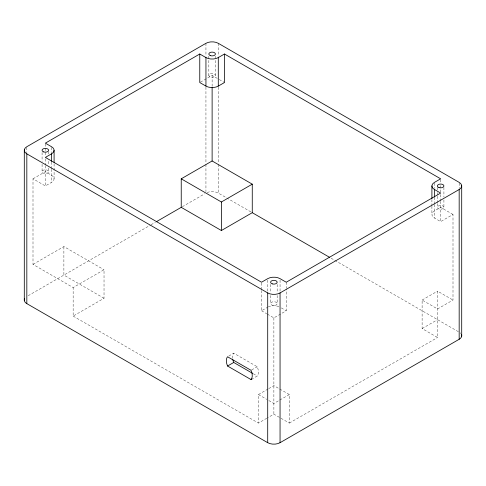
<?xml version="1.0" encoding="UTF-8"?>
<svg xmlns="http://www.w3.org/2000/svg" width="486" height="486" viewBox="0 0 486 486"><rect width="100%" height="100%" fill="white"/><g stroke="black" fill="none" stroke-linecap="round" stroke-linejoin="round"><path stroke-width="0.36" stroke-dasharray="2.43 1.82" d="M32.999 178.812L45.356 171.68L51.528 175.246A8.736 5.042 0 0 1 51.528 182.378L45.356 185.944L32.999 178.812L32.999 264.396L73.149 287.572L104.028 269.742L104.028 298.27L73.149 316.1L73.149 287.572M200.414 82.158L212.121 75.403L218.621 79.157M32.999 264.396L63.885 246.566L104.028 269.742M28.139 295.731L150.423 225.133M151.079 224.751L155.423 222.248M182.323 206.714L204.63 193.835M261.529 290.482L261.529 310.754L267.707 307.188M267.379 314.132L273.879 317.887L286.236 310.754L286.236 288.982M434.472 204.527L434.472 218.038L440.644 221.604L453.001 214.472L453.001 300.056L437.558 308.968L422.115 300.056L422.115 328.585L437.558 337.497L437.558 291.138L453.001 300.056M228.797 356.038L233.736 353.188L257.203 366.736A10.097 5.832 60 0 1 257.203 376.012L252.884 378.503M251.645 369.949L257.203 366.736M266.808 418.252L258.443 423.081L258.443 394.553L268.09 388.982M268.734 388.612L273.879 385.635L289.322 394.553L289.322 423.081L273.879 414.163L267.446 417.881M422.115 300.056L437.558 291.138M289.322 394.553L273.879 403.465L267.446 399.753M422.115 328.585L437.558 319.667M289.322 423.081L437.558 337.497M219.271 79.528L224.471 82.535M453.001 214.472L440.644 207.34L434.472 210.906A8.736 5.042 0 0 0 434.472 218.038M207.109 192.511A8.736 5.042 0 0 1 218.293 193.076L251.11 212.024M331.112 258.212L459.173 332.151M281.297 307.899L286.236 310.754M261.529 310.754L266.729 313.756M253.291 373.752L257.203 376.012M104.028 298.27L63.885 275.094L63.885 246.566M258.443 394.553L266.808 399.383M73.149 316.1L258.443 423.081M459.173 183.137L459.173 188.428M443.918 187.42L443.918 197.012M443.918 199.965L443.918 207.34A3.274 1.889 0 0 1 439.01 208.98A3.274 1.889 0 0 1 439.01 205.7A3.274 1.889 0 0 1 443.918 207.34M440.644 179.565L440.644 182.566M440.644 185.567L440.644 193.829M440.644 194.576L440.644 200.584M440.644 201.332L440.644 221.604M437.37 187.42L437.37 191.849M437.37 192.584L437.37 195.536M437.37 196.271L437.37 202.911M437.37 203.652L437.37 207.34M434.472 183.131L434.472 188.386M434.472 197.395L434.472 204.15M431.908 199.454L431.908 205.463M431.908 206.216L431.908 214.472M286.236 282.226L286.236 288.228M280.058 280.161L280.058 291.418M277.16 284.438L277.16 292.554M277.16 295.506L277.16 303.622A3.274 1.889 0 0 1 272.245 305.257A3.274 1.889 0 0 1 272.245 301.982A3.274 1.889 0 0 1 277.16 303.622M273.879 317.887L273.879 414.163M270.605 284.438L270.605 292.554M270.605 295.506L270.605 303.622M267.707 280.161L267.707 291.418M261.529 282.974L261.529 289.729M218.293 43.309L218.293 56.163M218.293 87.182L218.293 163.575M218.293 164.335L218.293 193.076M215.395 56.218L215.395 75.403A3.274 1.889 0 0 1 210.481 77.037A3.274 1.889 0 0 1 210.481 73.763A3.274 1.889 0 0 1 215.395 75.403M212.121 75.403L212.121 86.763M208.84 56.218L208.84 75.403M205.943 43.309L205.943 56.163M205.943 87.182L205.943 163.575M205.943 164.335L205.943 191.563M54.092 163.8L54.092 178.812M51.528 147.471L51.528 152.726M51.528 162.111L51.528 168.867M51.528 169.243L51.528 182.378M48.63 151.76L48.63 153.971M48.63 161.352L48.63 165.04M48.63 167.992L48.63 171.68A3.274 1.889 0 0 1 43.716 173.32A3.274 1.889 0 0 1 43.716 170.045A3.274 1.889 0 0 1 48.63 171.68M45.356 143.905L45.356 155.915M45.356 158.916L45.356 164.924M45.356 165.677L45.356 185.944M42.082 152.501L42.082 161.352M42.082 164.304L42.082 171.68M26.827 147.477L26.827 152.768M460.151 332.825A8.736 5.042 0 0 1 460.916 333.584M232.581 358.382A10.097 5.832 60 0 1 233.736 353.188M268.266 306.891A8.736 5.042 0 0 1 279.499 306.891"/><path stroke-width="0.73" d="M434.472 197.018L434.472 189.51A8.736 5.042 0 0 1 434.472 182.378L440.644 178.812L224.471 54.007L218.293 57.573A8.736 5.042 0 0 1 205.943 57.573L199.764 54.007L45.356 143.151L51.528 146.717A8.736 5.042 0 0 1 51.528 153.849L51.528 161.358M51.528 153.849L45.356 157.415L261.529 282.226L267.707 278.66A8.736 5.042 0 0 1 280.058 278.66L286.236 282.226L440.644 193.076L434.472 189.51M199.764 54.007L199.764 82.535L205.943 86.101A8.736 5.042 0 0 0 218.293 86.101L224.471 82.535L224.471 54.007M252.264 212.692L221.385 230.522L181.235 207.34L181.235 178.812L212.121 160.981L252.264 184.164L252.264 212.692L329.8 257.452M156.322 221.725L181.235 207.34M181.235 178.812L221.385 201.994L252.264 184.164M26.827 153.849L267.707 292.924A8.736 5.042 0 0 0 280.058 292.924L459.173 189.51A8.736 5.042 0 0 0 459.173 182.378L218.293 43.309A8.736 5.042 0 0 0 205.943 43.309L26.827 146.717A8.736 5.042 0 0 0 26.827 153.849L26.827 303.622L267.707 442.691A8.736 5.042 0 0 0 280.058 442.691L459.173 339.283A8.736 5.042 0 0 0 461.433 334.411M252.264 378.861L251.031 379.578A10.097 5.832 60 0 0 251.031 370.302L227.557 356.754A10.097 5.832 60 0 0 227.557 366.025L233.736 362.459L252.641 373.376M227.557 366.025L251.031 379.578M461.7 185.506L461.7 336.154M459.173 189.51L459.173 339.283M431.908 185.944L431.908 198.707M280.058 292.924L280.058 442.691M267.707 292.924L267.707 442.691M221.385 201.994L221.385 230.522M218.293 57.573L218.293 86.101M212.121 87.516L212.121 160.981M205.943 57.573L205.943 86.101M54.092 150.283L54.092 162.294M24.3 149.846L24.3 300.494M26.827 303.622A8.736 5.042 0 0 1 24.567 298.75M233.736 362.459A10.097 5.832 60 0 1 232.818 359.719M43.716 151.924A3.274 1.889 0 0 0 48.63 150.283A3.274 1.889 0 0 0 43.716 148.649A3.274 1.889 0 0 0 43.716 151.924M439.01 187.584A3.274 1.889 0 0 0 443.918 185.944A3.274 1.889 0 0 0 439.01 184.303A3.274 1.889 0 0 0 439.01 187.584M272.245 283.86A3.274 1.889 0 0 0 277.16 282.226A3.274 1.889 0 0 0 272.245 280.586A3.274 1.889 0 0 0 272.245 283.86M210.481 55.641A3.274 1.889 0 0 0 215.395 54.007A3.274 1.889 0 0 0 210.481 52.367A3.274 1.889 0 0 0 210.481 55.641"/></g></svg>
